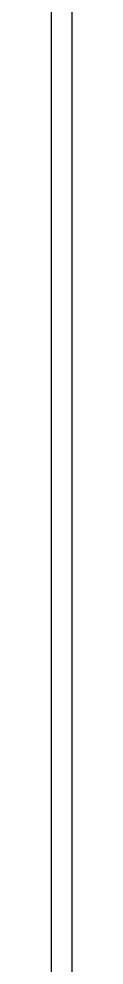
# Model space of a CAD drawing. Header units: metres. Extents: x 2 to 323, y -2 to 254.
# Drawn here: x 167.2 to 167.4, y 25.73 to 34.82 of the extents above; entities that cross this region are included whole.
import ezdxf

# ---------------------------------------------------------------- set-up
doc = ezdxf.new("R2010")
doc.units = ezdxf.units.M
doc.layers.add('REFERENCIA', color=7, linetype='Continuous')

msp = doc.modelspace()

# ---------------------------------------------------------------- linework, layer by layer
at = {"layer": 'REFERENCIA'}
for p, q in [((167.196, 37.311), (167.196, 13.198)), ((167.196, 37.311), (167.196, 13.198)), ((167.396, 37.311), (167.396, 13.198)), ((167.396, 37.311), (167.396, 13.198)), ((167.396, 37.311), (167.396, 13.198)), ((167.396, 37.311), (167.396, 13.198))]:
    msp.add_line(p, q, dxfattribs=at)

doc.saveas('drawing.dxf')
